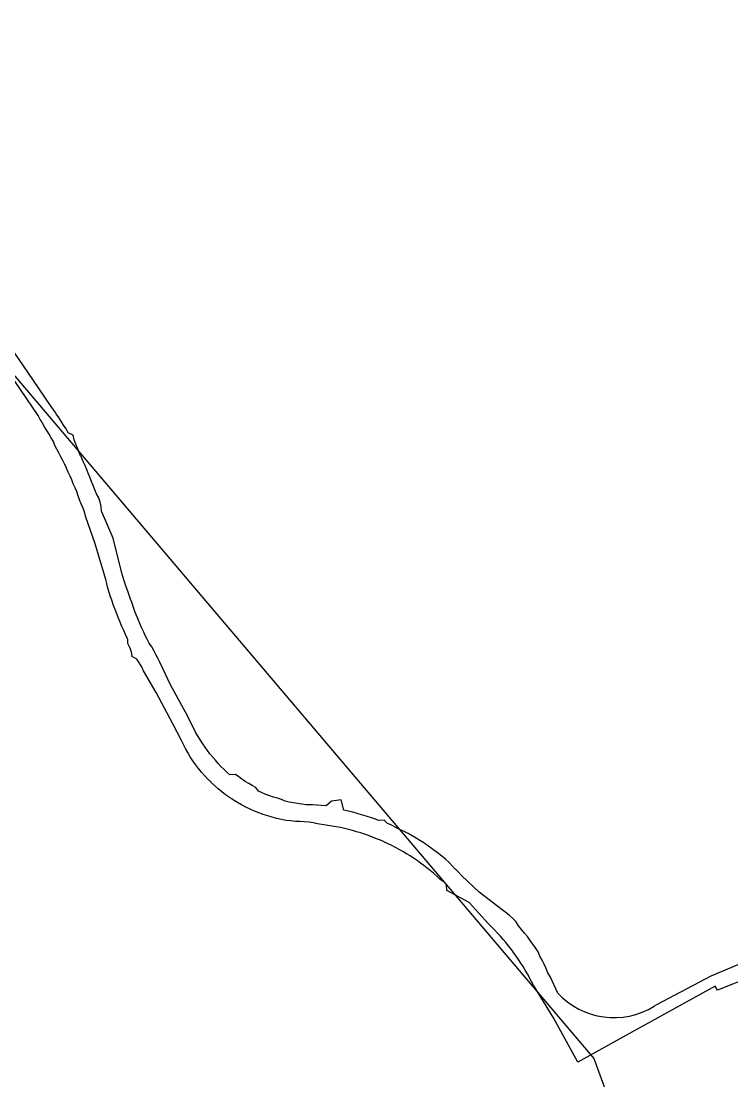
# Model space of a CAD drawing. Extents: x 543427 to 1094619, y 1843191 to 3687312.
# Drawn here: x 1092613.9 to 1092935.9, y 3684873.4 to 3685353.9 of the extents above; entities that cross this region are included whole.
import ezdxf

# ---------------------------------------------------------------- set-up
doc = ezdxf.new("R2010")
doc.units = 0
for name, color, linetype in [('GPMB', 7, 'Continuous'), ('SanNen', 7, 'Continuous'), ('Tuyen 6 Duongbao 3D', 7, 'Continuous')]:
    doc.layers.add(name, color=color, linetype=linetype)

# ---------------------------------------------------------------- blocks, each defined once
blk = doc.blocks.new('1')
at = {"layer": 'GPMB'}
for p, q in [((5469.9489, 18422.4443), (5469.814, 18422.6405)), ((5469.9489, 18422.4443), (5469.814, 18422.6405)), ((5470.0556, 18422.2891), (5469.9489, 18422.4443)), ((5470.0556, 18422.2891), (5469.9489, 18422.4443)), ((5469.9957, 18422.248), (5469.8896, 18422.4035)), ((5469.9957, 18422.248), (5469.8896, 18422.4035)), ((5469.9957, 18422.248), (5469.8896, 18422.4035)), ((5470.0669, 18422.2726), (5470.0556, 18422.2891)), ((5470.0669, 18422.2726), (5470.0556, 18422.2891)), ((5470.0714, 18422.266), (5470.0669, 18422.2726)), ((5470.0714, 18422.266), (5470.0669, 18422.2726)), ((5470.0057, 18422.2305), (5469.9957, 18422.248)), ((5470.0057, 18422.2305), (5469.9957, 18422.248)), ((5470.0057, 18422.2305), (5469.9957, 18422.248)), ((5470.0096, 18422.2235), (5470.0057, 18422.2305)), ((5470.0096, 18422.2235), (5470.0057, 18422.2305)), ((5470.0096, 18422.2235), (5470.0057, 18422.2305)), ((5470.0153, 18422.2133), (5470.0096, 18422.2235)), ((5470.0153, 18422.2133), (5470.0096, 18422.2235)), ((5470.0153, 18422.2133), (5470.0096, 18422.2235)), ((5470.0783, 18422.2559), (5470.0714, 18422.266)), ((5470.0783, 18422.2559), (5470.0714, 18422.266)), ((5470.0896, 18422.2389), (5470.0783, 18422.2559)), ((5470.0896, 18422.2389), (5470.0783, 18422.2559)), ((5470.1007, 18422.2218), (5470.0896, 18422.2389)), ((5470.1007, 18422.2218), (5470.0896, 18422.2389)), ((5470.1116, 18422.2045), (5470.1007, 18422.2218)), ((5470.1116, 18422.2045), (5470.1007, 18422.2218)), ((5470.0246, 18422.1963), (5470.0153, 18422.2133)), ((5470.0246, 18422.1963), (5470.0153, 18422.2133)), ((5470.0246, 18422.1963), (5470.0153, 18422.2133)), ((5470.0349, 18422.1799), (5470.0246, 18422.1963)), ((5470.0349, 18422.1799), (5470.0246, 18422.1963)), ((5470.0349, 18422.1799), (5470.0246, 18422.1963)), ((5470.0452, 18422.1635), (5470.0349, 18422.1799)), ((5470.0452, 18422.1635), (5470.0349, 18422.1799)), ((5470.0452, 18422.1635), (5470.0349, 18422.1799)), ((5470.1222, 18422.1871), (5470.1116, 18422.2045)), ((5470.1222, 18422.1871), (5470.1116, 18422.2045)), ((5470.1326, 18422.1696), (5470.1222, 18422.1871)), ((5470.1326, 18422.1696), (5470.1222, 18422.1871)), ((5470.0553, 18422.147), (5470.0452, 18422.1635)), ((5470.0553, 18422.147), (5470.0452, 18422.1635)), ((5470.0553, 18422.147), (5470.0452, 18422.1635)), ((5470.0652, 18422.1303), (5470.0553, 18422.147)), ((5470.0652, 18422.1303), (5470.0553, 18422.147)), ((5470.0652, 18422.1303), (5470.0553, 18422.147)), ((5470.0717, 18422.1118), (5470.0652, 18422.1303)), ((5470.0717, 18422.1118), (5470.0652, 18422.1303)), ((5470.0717, 18422.1118), (5470.0652, 18422.1303)), ((5470.1544, 18422.1585), (5470.1326, 18422.1696)), ((5470.1544, 18422.1585), (5470.1326, 18422.1696)), ((5470.1591, 18422.1376), (5470.1544, 18422.1585)), ((5470.1591, 18422.1376), (5470.1544, 18422.1585)), ((5470.1668, 18422.1184), (5470.1591, 18422.1376)), ((5470.1668, 18422.1184), (5470.1591, 18422.1376)), ((5470.0811, 18422.0949), (5470.0717, 18422.1118)), ((5470.0811, 18422.0949), (5470.0717, 18422.1118)), ((5470.0811, 18422.0949), (5470.0717, 18422.1118)), ((5470.0903, 18422.0779), (5470.0811, 18422.0949)), ((5470.0903, 18422.0779), (5470.0811, 18422.0949)), ((5470.0903, 18422.0779), (5470.0811, 18422.0949)), ((5470.0992, 18422.0608), (5470.0903, 18422.0779)), ((5470.0992, 18422.0608), (5470.0903, 18422.0779)), ((5470.0992, 18422.0608), (5470.0903, 18422.0779)), ((5470.1745, 18422.0994), (5470.1668, 18422.1184)), ((5470.1745, 18422.0994), (5470.1668, 18422.1184)), ((5470.1823, 18422.0805), (5470.1745, 18422.0994)), ((5470.1823, 18422.0805), (5470.1745, 18422.0994)), ((5470.1884, 18422.0647), (5470.1823, 18422.0805)), ((5470.1884, 18422.0647), (5470.1823, 18422.0805)), ((5470.1079, 18422.0435), (5470.0992, 18422.0608)), ((5470.1079, 18422.0435), (5470.0992, 18422.0608)), ((5470.1079, 18422.0435), (5470.0992, 18422.0608)), ((5470.1149, 18422.0292), (5470.1079, 18422.0435)), ((5470.1149, 18422.0292), (5470.1079, 18422.0435)), ((5470.1149, 18422.0292), (5470.1079, 18422.0435)), ((5470.1164, 18422.0262), (5470.1149, 18422.0292)), ((5470.1164, 18422.0262), (5470.1149, 18422.0292)), ((5470.1164, 18422.0262), (5470.1149, 18422.0292)), ((5470.1907, 18422.0618), (5470.1884, 18422.0647)), ((5470.1907, 18422.0618), (5470.1884, 18422.0647)), ((5470.1986, 18422.043), (5470.1907, 18422.0618)), ((5470.1986, 18422.043), (5470.1907, 18422.0618)), ((5470.2071, 18422.0244), (5470.1986, 18422.043)), ((5470.2071, 18422.0244), (5470.1986, 18422.043)), ((5470.1246, 18422.0087), (5470.1164, 18422.0262)), ((5470.1246, 18422.0087), (5470.1164, 18422.0262)), ((5470.1246, 18422.0087), (5470.1164, 18422.0262)), ((5470.1326, 18421.9911), (5470.1246, 18422.0087)), ((5470.1326, 18421.9911), (5470.1246, 18422.0087)), ((5470.1326, 18421.9911), (5470.1246, 18422.0087)), ((5470.1404, 18421.9734), (5470.1326, 18421.9911)), ((5470.1404, 18421.9734), (5470.1326, 18421.9911)), ((5470.1404, 18421.9734), (5470.1326, 18421.9911)), ((5470.2153, 18422.0058), (5470.2071, 18422.0244)), ((5470.2153, 18422.0058), (5470.2071, 18422.0244)), ((5470.2232, 18421.987), (5470.2153, 18422.0058)), ((5470.2232, 18421.987), (5470.2153, 18422.0058)), ((5470.2309, 18421.9681), (5470.2232, 18421.987)), ((5470.2309, 18421.9681), (5470.2232, 18421.987)), ((5470.148, 18421.9557), (5470.1404, 18421.9734)), ((5470.148, 18421.9557), (5470.1404, 18421.9734)), ((5470.148, 18421.9557), (5470.1404, 18421.9734)), ((5470.1553, 18421.9378), (5470.148, 18421.9557)), ((5470.1553, 18421.9378), (5470.148, 18421.9557)), ((5470.1553, 18421.9378), (5470.148, 18421.9557)), ((5470.1643, 18421.9206), (5470.1553, 18421.9378)), ((5470.1643, 18421.9206), (5470.1553, 18421.9378)), ((5470.1643, 18421.9206), (5470.1553, 18421.9378)), ((5470.2384, 18421.9491), (5470.2309, 18421.9681)), ((5470.2384, 18421.9491), (5470.2309, 18421.9681)), ((5470.2456, 18421.93), (5470.2384, 18421.9491)), ((5470.2456, 18421.93), (5470.2384, 18421.9491)), ((5470.1712, 18421.9025), (5470.1643, 18421.9206)), ((5470.1712, 18421.9025), (5470.1643, 18421.9206)), ((5470.1712, 18421.9025), (5470.1643, 18421.9206)), ((5470.1778, 18421.8843), (5470.1712, 18421.9025)), ((5470.1778, 18421.8843), (5470.1712, 18421.9025)), ((5470.1778, 18421.8843), (5470.1712, 18421.9025)), ((5470.1841, 18421.866), (5470.1778, 18421.8843)), ((5470.1841, 18421.866), (5470.1778, 18421.8843)), ((5470.1841, 18421.866), (5470.1778, 18421.8843)), ((5470.2526, 18421.9108), (5470.2456, 18421.93)), ((5470.2526, 18421.9108), (5470.2456, 18421.93)), ((5470.2604, 18421.892), (5470.2526, 18421.9108)), ((5470.2604, 18421.892), (5470.2526, 18421.9108)), ((5470.2712, 18421.874), (5470.2604, 18421.892)), ((5470.2712, 18421.874), (5470.2604, 18421.892)), ((5470.191, 18421.8479), (5470.1841, 18421.866)), ((5470.191, 18421.8479), (5470.1841, 18421.866)), ((5470.191, 18421.8479), (5470.1841, 18421.866)), ((5470.1985, 18421.83), (5470.191, 18421.8479)), ((5470.1985, 18421.83), (5470.191, 18421.8479)), ((5470.1985, 18421.83), (5470.191, 18421.8479)), ((5470.2774, 18421.8545), (5470.2712, 18421.874)), ((5470.2774, 18421.8545), (5470.2712, 18421.874)), ((5470.2784, 18421.8494), (5470.2774, 18421.8545)), ((5470.2784, 18421.8494), (5470.2774, 18421.8545)), ((5470.2809, 18421.8345), (5470.2784, 18421.8494)), ((5470.2809, 18421.8345), (5470.2784, 18421.8494)), ((5470.2004, 18421.8255), (5470.1985, 18421.83)), ((5470.2004, 18421.8255), (5470.1985, 18421.83)), ((5470.2004, 18421.8255), (5470.1985, 18421.83)), ((5470.206, 18421.8115), (5470.2004, 18421.8255)), ((5470.206, 18421.8115), (5470.2004, 18421.8255)), ((5470.206, 18421.8115), (5470.2004, 18421.8255)), ((5470.2106, 18421.792), (5470.206, 18421.8115)), ((5470.2106, 18421.792), (5470.206, 18421.8115)), ((5470.2106, 18421.792), (5470.206, 18421.8115)), ((5470.2538, 18421.6661), (5470.2106, 18421.792)), ((5470.2538, 18421.6661), (5470.2106, 18421.792)), ((5470.2538, 18421.6661), (5470.2106, 18421.792)), ((5470.2836, 18421.8144), (5470.2809, 18421.8345)), ((5470.2836, 18421.8144), (5470.2809, 18421.8345)), ((5470.3357, 18421.6912), (5470.2836, 18421.8144)), ((5470.3357, 18421.6912), (5470.2836, 18421.8144)), ((5470.3773, 18421.5266), (5470.3357, 18421.6912)), ((5470.3773, 18421.5266), (5470.3357, 18421.6912)), ((5470.3025, 18421.5036), (5470.2538, 18421.6661)), ((5470.3025, 18421.5036), (5470.2538, 18421.6661)), ((5470.3025, 18421.5036), (5470.2538, 18421.6661)), ((5470.3069, 18421.4856), (5470.3025, 18421.5036)), ((5470.3069, 18421.4856), (5470.3025, 18421.5036)), ((5470.3069, 18421.4856), (5470.3025, 18421.5036)), ((5470.3828, 18421.5089), (5470.3773, 18421.5266)), ((5470.3828, 18421.5089), (5470.3773, 18421.5266)), ((5470.3832, 18421.5075), (5470.3828, 18421.5089)), ((5470.3832, 18421.5075), (5470.3828, 18421.5089)), ((5470.3891, 18421.4887), (5470.3832, 18421.5075)), ((5470.3891, 18421.4887), (5470.3832, 18421.5075)), ((5470.3073, 18421.4842), (5470.3069, 18421.4856)), ((5470.3073, 18421.4842), (5470.3069, 18421.4856)), ((5470.3073, 18421.4842), (5470.3069, 18421.4856)), ((5470.3123, 18421.4643), (5470.3073, 18421.4842)), ((5470.3123, 18421.4643), (5470.3073, 18421.4842)), ((5470.3123, 18421.4643), (5470.3073, 18421.4842)), ((5470.318, 18421.4446), (5470.3123, 18421.4643)), ((5470.318, 18421.4446), (5470.3123, 18421.4643)), ((5470.318, 18421.4446), (5470.3123, 18421.4643)), ((5470.3955, 18421.4702), (5470.3891, 18421.4887)), ((5470.3955, 18421.4702), (5470.3891, 18421.4887)), ((5470.4017, 18421.4515), (5470.3955, 18421.4702)), ((5470.4017, 18421.4515), (5470.3955, 18421.4702)), ((5470.4065, 18421.4379), (5470.4017, 18421.4515)), ((5470.4065, 18421.4379), (5470.4017, 18421.4515)), ((5470.3245, 18421.4252), (5470.318, 18421.4446)), ((5470.3245, 18421.4252), (5470.318, 18421.4446)), ((5470.3245, 18421.4252), (5470.318, 18421.4446)), ((5470.3294, 18421.411), (5470.3245, 18421.4252)), ((5470.3294, 18421.411), (5470.3245, 18421.4252)), ((5470.3294, 18421.411), (5470.3245, 18421.4252)), ((5470.3312, 18421.4059), (5470.3294, 18421.411)), ((5470.3312, 18421.4059), (5470.3294, 18421.411)), ((5470.3312, 18421.4059), (5470.3294, 18421.411)), ((5470.3381, 18421.3866), (5470.3312, 18421.4059)), ((5470.3381, 18421.3866), (5470.3312, 18421.4059)), ((5470.3381, 18421.3866), (5470.3312, 18421.4059)), ((5470.4082, 18421.433), (5470.4065, 18421.4379)), ((5470.4082, 18421.433), (5470.4065, 18421.4379)), ((5470.4148, 18421.4145), (5470.4082, 18421.433)), ((5470.4148, 18421.4145), (5470.4082, 18421.433)), ((5470.4216, 18421.3961), (5470.4148, 18421.4145)), ((5470.4216, 18421.3961), (5470.4148, 18421.4145)), ((5470.3452, 18421.3674), (5470.3381, 18421.3866)), ((5470.3452, 18421.3674), (5470.3381, 18421.3866)), ((5470.3452, 18421.3674), (5470.3381, 18421.3866)), ((5470.3525, 18421.3483), (5470.3452, 18421.3674)), ((5470.3525, 18421.3483), (5470.3452, 18421.3674)), ((5470.3525, 18421.3483), (5470.3452, 18421.3674)), ((5470.4275, 18421.3773), (5470.4216, 18421.3961)), ((5470.4275, 18421.3773), (5470.4216, 18421.3961)), ((5470.4346, 18421.359), (5470.4275, 18421.3773)), ((5470.4346, 18421.359), (5470.4275, 18421.3773)), ((5470.442, 18421.3407), (5470.4346, 18421.359)), ((5470.442, 18421.3407), (5470.4346, 18421.359)), ((5470.36, 18421.3293), (5470.3525, 18421.3483)), ((5470.36, 18421.3293), (5470.3525, 18421.3483)), ((5470.36, 18421.3293), (5470.3525, 18421.3483)), ((5470.3676, 18421.3103), (5470.36, 18421.3293)), ((5470.3676, 18421.3103), (5470.36, 18421.3293)), ((5470.3676, 18421.3103), (5470.36, 18421.3293)), ((5470.3722, 18421.2992), (5470.3676, 18421.3103)), ((5470.3722, 18421.2992), (5470.3676, 18421.3103)), ((5470.3722, 18421.2992), (5470.3676, 18421.3103)), ((5470.4464, 18421.3301), (5470.442, 18421.3407)), ((5470.4464, 18421.3301), (5470.442, 18421.3407)), ((5470.4495, 18421.3226), (5470.4464, 18421.3301)), ((5470.4495, 18421.3226), (5470.4464, 18421.3301)), ((5470.4572, 18421.3045), (5470.4495, 18421.3226)), ((5470.4572, 18421.3045), (5470.4495, 18421.3226)), ((5470.3755, 18421.2914), (5470.3722, 18421.2992)), ((5470.3755, 18421.2914), (5470.3722, 18421.2992)), ((5470.3755, 18421.2914), (5470.3722, 18421.2992)), ((5470.3835, 18421.2726), (5470.3755, 18421.2914)), ((5470.3835, 18421.2726), (5470.3755, 18421.2914)), ((5470.3835, 18421.2726), (5470.3755, 18421.2914)), ((5470.3921, 18421.254), (5470.3835, 18421.2726)), ((5470.3921, 18421.254), (5470.3835, 18421.2726)), ((5470.3921, 18421.254), (5470.3835, 18421.2726)), ((5470.465, 18421.2865), (5470.4572, 18421.3045)), ((5470.465, 18421.2865), (5470.4572, 18421.3045)), ((5470.4731, 18421.2685), (5470.465, 18421.2865)), ((5470.4731, 18421.2685), (5470.465, 18421.2865)), ((5470.4745, 18421.2653), (5470.4731, 18421.2685)), ((5470.4745, 18421.2653), (5470.4731, 18421.2685)), ((5470.4813, 18421.2507), (5470.4745, 18421.2653)), ((5470.4813, 18421.2507), (5470.4745, 18421.2653)), ((5470.4005, 18421.2354), (5470.3921, 18421.254)), ((5470.4005, 18421.2354), (5470.3921, 18421.254)), ((5470.4005, 18421.2354), (5470.3921, 18421.254)), ((5470.402, 18421.232), (5470.4005, 18421.2354)), ((5470.402, 18421.232), (5470.4005, 18421.2354)), ((5470.402, 18421.232), (5470.4005, 18421.2354)), ((5470.4021, 18421.2135), (5470.402, 18421.232)), ((5470.4021, 18421.2135), (5470.402, 18421.232)), ((5470.4021, 18421.2135), (5470.402, 18421.232)), ((5470.411, 18421.1951), (5470.4021, 18421.2135)), ((5470.411, 18421.1951), (5470.4021, 18421.2135)), ((5470.411, 18421.1951), (5470.4021, 18421.2135)), ((5470.4898, 18421.2329), (5470.4813, 18421.2507)), ((5470.4898, 18421.2329), (5470.4813, 18421.2507)), ((5470.4984, 18421.2153), (5470.4898, 18421.2329)), ((5470.4984, 18421.2153), (5470.4898, 18421.2329)), ((5470.5105, 18421.1994), (5470.4984, 18421.2153)), ((5470.5105, 18421.1994), (5470.4984, 18421.2153)), ((5470.4184, 18421.1758), (5470.411, 18421.1951)), ((5470.4184, 18421.1758), (5470.411, 18421.1951)), ((5470.4184, 18421.1758), (5470.411, 18421.1951)), ((5470.4227, 18421.155), (5470.4184, 18421.1758)), ((5470.4227, 18421.155), (5470.4184, 18421.1758)), ((5470.4227, 18421.155), (5470.4184, 18421.1758)), ((5470.5195, 18421.1819), (5470.5105, 18421.1994)), ((5470.5195, 18421.1819), (5470.5105, 18421.1994)), ((5470.5286, 18421.1645), (5470.5195, 18421.1819)), ((5470.5286, 18421.1645), (5470.5195, 18421.1819)), ((5470.5309, 18421.1602), (5470.5286, 18421.1645)), ((5470.5309, 18421.1602), (5470.5286, 18421.1645)), ((5470.4433, 18421.1424), (5470.4227, 18421.155)), ((5470.4433, 18421.1424), (5470.4227, 18421.155)), ((5470.4433, 18421.1424), (5470.4227, 18421.155)), ((5470.4546, 18421.1252), (5470.4433, 18421.1424)), ((5470.4546, 18421.1252), (5470.4433, 18421.1424)), ((5470.4546, 18421.1252), (5470.4433, 18421.1424)), ((5470.4572, 18421.1209), (5470.4546, 18421.1252)), ((5470.4572, 18421.1209), (5470.4546, 18421.1252)), ((5470.4572, 18421.1209), (5470.4546, 18421.1252)), ((5470.4651, 18421.108), (5470.4572, 18421.1209)), ((5470.4651, 18421.108), (5470.4572, 18421.1209)), ((5470.4651, 18421.108), (5470.4572, 18421.1209)), ((5470.538, 18421.147), (5470.5309, 18421.1602)), ((5470.538, 18421.147), (5470.5309, 18421.1602)), ((5470.5474, 18421.1293), (5470.538, 18421.147)), ((5470.5474, 18421.1293), (5470.538, 18421.147)), ((5470.5952, 18421.0265), (5470.5474, 18421.1293)), ((5470.5952, 18421.0265), (5470.5474, 18421.1293)), ((5470.4737, 18421.09), (5470.4651, 18421.108)), ((5470.4737, 18421.09), (5470.4651, 18421.108)), ((5470.4737, 18421.09), (5470.4651, 18421.108)), ((5470.5302, 18420.9917), (5470.4737, 18421.09)), ((5470.5302, 18420.9917), (5470.4737, 18421.09)), ((5470.5302, 18420.9917), (5470.4737, 18421.09)), ((5470.6733, 18420.8862), (5470.5952, 18421.0265)), ((5470.6733, 18420.8862), (5470.5952, 18421.0265)), ((5470.6058, 18420.8501), (5470.5302, 18420.9917)), ((5470.6058, 18420.8501), (5470.5302, 18420.9917)), ((5470.6058, 18420.8501), (5470.5302, 18420.9917)), ((5470.7111, 18420.8088), (5470.6733, 18420.8862)), ((5470.7111, 18420.8088), (5470.6733, 18420.8862)), ((5470.6459, 18420.774), (5470.6058, 18420.8501)), ((5470.6459, 18420.774), (5470.6058, 18420.8501)), ((5470.6459, 18420.774), (5470.6058, 18420.8501)), ((5470.7216, 18420.7918), (5470.7111, 18420.8088)), ((5470.7216, 18420.7918), (5470.7111, 18420.8088)), ((5470.7285, 18420.7805), (5470.7216, 18420.7918)), ((5470.7285, 18420.7805), (5470.7216, 18420.7918)), ((5470.7319, 18420.7751), (5470.7285, 18420.7805)), ((5470.7319, 18420.7751), (5470.7285, 18420.7805)), ((5470.6548, 18420.7561), (5470.6459, 18420.774)), ((5470.6548, 18420.7561), (5470.6459, 18420.774)), ((5470.6548, 18420.7561), (5470.6459, 18420.774)), ((5470.6607, 18420.7443), (5470.6548, 18420.7561)), ((5470.6607, 18420.7443), (5470.6548, 18420.7561)), ((5470.6607, 18420.7443), (5470.6548, 18420.7561)), ((5470.664, 18420.7378), (5470.6607, 18420.7443)), ((5470.664, 18420.7378), (5470.6607, 18420.7443)), ((5470.664, 18420.7378), (5470.6607, 18420.7443)), ((5470.6741, 18420.7188), (5470.664, 18420.7378)), ((5470.6741, 18420.7188), (5470.664, 18420.7378)), ((5470.6741, 18420.7188), (5470.664, 18420.7378)), ((5470.7423, 18420.7593), (5470.7319, 18420.7751)), ((5470.7423, 18420.7593), (5470.7319, 18420.7751)), ((5470.7532, 18420.7439), (5470.7423, 18420.7593)), ((5470.7532, 18420.7439), (5470.7423, 18420.7593)), ((5470.7637, 18420.7283), (5470.7532, 18420.7439)), ((5470.7637, 18420.7283), (5470.7532, 18420.7439)), ((5470.6849, 18420.7002), (5470.6741, 18420.7188)), ((5470.6849, 18420.7002), (5470.6741, 18420.7188)), ((5470.6849, 18420.7002), (5470.6741, 18420.7188)), ((5470.6967, 18420.6822), (5470.6849, 18420.7002)), ((5470.6967, 18420.6822), (5470.6849, 18420.7002)), ((5470.6967, 18420.6822), (5470.6849, 18420.7002)), ((5470.7091, 18420.6647), (5470.6967, 18420.6822)), ((5470.7091, 18420.6647), (5470.6967, 18420.6822)), ((5470.7091, 18420.6647), (5470.6967, 18420.6822)), ((5470.7746, 18420.713), (5470.7637, 18420.7283)), ((5470.7746, 18420.713), (5470.7637, 18420.7283)), ((5470.7871, 18420.6989), (5470.7746, 18420.713)), ((5470.7871, 18420.6989), (5470.7746, 18420.713)), ((5470.799, 18420.6844), (5470.7871, 18420.6989)), ((5470.799, 18420.6844), (5470.7871, 18420.6989)), ((5470.8113, 18420.6703), (5470.799, 18420.6844)), ((5470.8113, 18420.6703), (5470.799, 18420.6844)), ((5470.7222, 18420.6476), (5470.7091, 18420.6647)), ((5470.7222, 18420.6476), (5470.7091, 18420.6647)), ((5470.7222, 18420.6476), (5470.7091, 18420.6647)), ((5470.7358, 18420.631), (5470.7222, 18420.6476)), ((5470.7358, 18420.631), (5470.7222, 18420.6476)), ((5470.7358, 18420.631), (5470.7222, 18420.6476)), ((5470.8241, 18420.6566), (5470.8113, 18420.6703)), ((5470.8241, 18420.6566), (5470.8113, 18420.6703)), ((5470.837, 18420.6437), (5470.8241, 18420.6566)), ((5470.837, 18420.6437), (5470.8241, 18420.6566)), ((5470.8374, 18420.6434), (5470.837, 18420.6437)), ((5470.8374, 18420.6434), (5470.837, 18420.6437)), ((5470.8511, 18420.6306), (5470.8374, 18420.6434)), ((5470.8511, 18420.6306), (5470.8374, 18420.6434)), ((5470.75, 18420.6148), (5470.7358, 18420.631)), ((5470.75, 18420.6148), (5470.7358, 18420.631)), ((5470.75, 18420.6148), (5470.7358, 18420.631)), ((5470.7647, 18420.5991), (5470.75, 18420.6148)), ((5470.7647, 18420.5991), (5470.75, 18420.6148)), ((5470.7647, 18420.5991), (5470.75, 18420.6148)), ((5470.7795, 18420.5843), (5470.7647, 18420.5991)), ((5470.7795, 18420.5843), (5470.7647, 18420.5991)), ((5470.7795, 18420.5843), (5470.7647, 18420.5991)), ((5470.8652, 18420.6183), (5470.8511, 18420.6306)), ((5470.8652, 18420.6183), (5470.8511, 18420.6306)), ((5470.8903, 18420.6198), (5470.8652, 18420.6183)), ((5470.8903, 18420.6198), (5470.8652, 18420.6183)), ((5470.9047, 18420.6088), (5470.8903, 18420.6198)), ((5470.9047, 18420.6088), (5470.8903, 18420.6198)), ((5470.9195, 18420.5983), (5470.9047, 18420.6088)), ((5470.9195, 18420.5983), (5470.9047, 18420.6088)), ((5470.9283, 18420.5924), (5470.9195, 18420.5983)), ((5470.9283, 18420.5924), (5470.9195, 18420.5983)), ((5470.9347, 18420.5882), (5470.9283, 18420.5924)), ((5470.9347, 18420.5882), (5470.9283, 18420.5924)), ((5470.9501, 18420.5787), (5470.9347, 18420.5882)), ((5470.9501, 18420.5787), (5470.9347, 18420.5882)), ((5470.7799, 18420.5839), (5470.7795, 18420.5843)), ((5470.7799, 18420.5839), (5470.7795, 18420.5843)), ((5470.7799, 18420.5839), (5470.7795, 18420.5843)), ((5470.7956, 18420.5692), (5470.7799, 18420.5839)), ((5470.7956, 18420.5692), (5470.7799, 18420.5839)), ((5470.7956, 18420.5692), (5470.7799, 18420.5839)), ((5470.8117, 18420.5551), (5470.7956, 18420.5692)), ((5470.8117, 18420.5551), (5470.7956, 18420.5692)), ((5470.8117, 18420.5551), (5470.7956, 18420.5692)), ((5470.8282, 18420.5413), (5470.8117, 18420.5551)), ((5470.8282, 18420.5413), (5470.8117, 18420.5551)), ((5470.8282, 18420.5413), (5470.8117, 18420.5551)), ((5470.8453, 18420.5282), (5470.8282, 18420.5413)), ((5470.8453, 18420.5282), (5470.8282, 18420.5413)), ((5470.8453, 18420.5282), (5470.8282, 18420.5413)), ((5470.9659, 18420.5697), (5470.9501, 18420.5787)), ((5470.9659, 18420.5697), (5470.9501, 18420.5787)), ((5470.982, 18420.5612), (5470.9659, 18420.5697)), ((5470.982, 18420.5612), (5470.9659, 18420.5697)), ((5470.9938, 18420.5436), (5470.982, 18420.5612)), ((5470.9938, 18420.5436), (5470.982, 18420.5612)), ((5471.0108, 18420.536), (5470.9938, 18420.5436)), ((5471.0108, 18420.536), (5470.9938, 18420.5436)), ((5470.8629, 18420.5158), (5470.8453, 18420.5282)), ((5470.8629, 18420.5158), (5470.8453, 18420.5282)), ((5470.8629, 18420.5158), (5470.8453, 18420.5282)), ((5470.8732, 18420.5088), (5470.8629, 18420.5158)), ((5470.8732, 18420.5088), (5470.8629, 18420.5158)), ((5470.8732, 18420.5088), (5470.8629, 18420.5158)), ((5470.8808, 18420.5039), (5470.8732, 18420.5088)), ((5470.8808, 18420.5039), (5470.8732, 18420.5088)), ((5470.8808, 18420.5039), (5470.8732, 18420.5088)), ((5470.8991, 18420.4926), (5470.8808, 18420.5039)), ((5470.8991, 18420.4926), (5470.8808, 18420.5039)), ((5470.8991, 18420.4926), (5470.8808, 18420.5039)), ((5470.9178, 18420.482), (5470.8991, 18420.4926)), ((5470.9178, 18420.482), (5470.8991, 18420.4926)), ((5470.9178, 18420.482), (5470.8991, 18420.4926)), ((5471.0279, 18420.5291), (5471.0108, 18420.536)), ((5471.0279, 18420.5291), (5471.0108, 18420.536)), ((5471.0419, 18420.5239), (5471.0279, 18420.5291)), ((5471.0419, 18420.5239), (5471.0279, 18420.5291)), ((5471.0453, 18420.5227), (5471.0419, 18420.5239)), ((5471.0453, 18420.5227), (5471.0419, 18420.5239)), ((5471.0629, 18420.5169), (5471.0453, 18420.5227)), ((5471.0629, 18420.5169), (5471.0453, 18420.5227)), ((5471.0807, 18420.5117), (5471.0629, 18420.5169)), ((5471.0807, 18420.5117), (5471.0629, 18420.5169)), ((5471.0986, 18420.507), (5471.0807, 18420.5117)), ((5471.0986, 18420.507), (5471.0807, 18420.5117)), ((5471.1158, 18420.4984), (5471.0986, 18420.507)), ((5471.1158, 18420.4984), (5471.0986, 18420.507)), ((5471.1341, 18420.4949), (5471.1158, 18420.4984)), ((5471.1341, 18420.4949), (5471.1158, 18420.4984)), ((5471.1524, 18420.4909), (5471.1341, 18420.4949)), ((5471.1524, 18420.4909), (5471.1341, 18420.4949)), ((5471.1709, 18420.4875), (5471.1524, 18420.4909)), ((5471.1709, 18420.4875), (5471.1524, 18420.4909)), ((5471.3253, 18420.4988), (5471.3012, 18420.4773)), ((5471.3253, 18420.4988), (5471.3012, 18420.4773)), ((5471.3474, 18420.5021), (5471.3253, 18420.4988)), ((5471.3474, 18420.5021), (5471.3253, 18420.4988)), ((5471.3696, 18420.5042), (5471.3474, 18420.5021)), ((5471.3696, 18420.5042), (5471.3474, 18420.5021)), ((5471.3818, 18420.4574), (5471.3696, 18420.5042)), ((5471.3818, 18420.4574), (5471.3696, 18420.5042)), ((5470.9368, 18420.4719), (5470.9178, 18420.482)), ((5470.9368, 18420.4719), (5470.9178, 18420.482)), ((5470.9368, 18420.4719), (5470.9178, 18420.482)), ((5470.9562, 18420.4627), (5470.9368, 18420.4719)), ((5470.9562, 18420.4627), (5470.9368, 18420.4719)), ((5470.9562, 18420.4627), (5470.9368, 18420.4719)), ((5470.9759, 18420.454), (5470.9562, 18420.4627)), ((5470.9759, 18420.454), (5470.9562, 18420.4627)), ((5470.9759, 18420.454), (5470.9562, 18420.4627)), ((5470.9958, 18420.4459), (5470.9759, 18420.454)), ((5470.9958, 18420.4459), (5470.9759, 18420.454)), ((5470.9958, 18420.4459), (5470.9759, 18420.454)), ((5471.012, 18420.4399), (5470.9958, 18420.4459)), ((5471.012, 18420.4399), (5470.9958, 18420.4459)), ((5471.012, 18420.4399), (5470.9958, 18420.4459)), ((5471.1802, 18420.486), (5471.1709, 18420.4875)), ((5471.1802, 18420.486), (5471.1709, 18420.4875)), ((5471.1901, 18420.4846), (5471.1802, 18420.486)), ((5471.1901, 18420.4846), (5471.1802, 18420.486)), ((5471.2099, 18420.4817), (5471.1901, 18420.4846)), ((5471.2099, 18420.4817), (5471.1901, 18420.4846)), ((5471.2301, 18420.4824), (5471.2099, 18420.4817)), ((5471.2301, 18420.4824), (5471.2099, 18420.4817)), ((5471.2398, 18420.4819), (5471.2301, 18420.4824)), ((5471.2398, 18420.4819), (5471.2301, 18420.4824)), ((5471.2591, 18420.4808), (5471.2398, 18420.4819)), ((5471.2591, 18420.4808), (5471.2398, 18420.4819)), ((5471.2598, 18420.4807), (5471.2591, 18420.4808)), ((5471.2598, 18420.4807), (5471.2591, 18420.4808)), ((5471.2805, 18420.4793), (5471.2598, 18420.4807)), ((5471.2805, 18420.4793), (5471.2598, 18420.4807)), ((5471.3012, 18420.4773), (5471.2805, 18420.4793)), ((5471.3012, 18420.4773), (5471.2805, 18420.4793)), ((5471.402, 18420.453), (5471.3818, 18420.4574)), ((5471.402, 18420.453), (5471.3818, 18420.4574)), ((5471.4221, 18420.4481), (5471.402, 18420.453)), ((5471.4221, 18420.4481), (5471.402, 18420.453)), ((5471.442, 18420.4429), (5471.4221, 18420.4481)), ((5471.442, 18420.4429), (5471.4221, 18420.4481)), ((5471.4619, 18420.4373), (5471.442, 18420.4429)), ((5471.4619, 18420.4373), (5471.442, 18420.4429)), ((5471.016, 18420.4385), (5471.012, 18420.4399)), ((5471.016, 18420.4385), (5471.012, 18420.4399)), ((5471.016, 18420.4385), (5471.012, 18420.4399)), ((5471.0364, 18420.4318), (5471.016, 18420.4385)), ((5471.0364, 18420.4318), (5471.016, 18420.4385)), ((5471.0364, 18420.4318), (5471.016, 18420.4385)), ((5471.057, 18420.4257), (5471.0364, 18420.4318)), ((5471.057, 18420.4257), (5471.0364, 18420.4318)), ((5471.057, 18420.4257), (5471.0364, 18420.4318)), ((5471.0779, 18420.4204), (5471.057, 18420.4257)), ((5471.0779, 18420.4204), (5471.057, 18420.4257)), ((5471.0779, 18420.4204), (5471.057, 18420.4257)), ((5471.0988, 18420.4157), (5471.0779, 18420.4204)), ((5471.0988, 18420.4157), (5471.0779, 18420.4204)), ((5471.0988, 18420.4157), (5471.0779, 18420.4204)), ((5471.12, 18420.4117), (5471.0988, 18420.4157)), ((5471.12, 18420.4117), (5471.0988, 18420.4157)), ((5471.12, 18420.4117), (5471.0988, 18420.4157)), ((5471.1413, 18420.4091), (5471.12, 18420.4117)), ((5471.1413, 18420.4091), (5471.12, 18420.4117)), ((5471.1413, 18420.4091), (5471.12, 18420.4117)), ((5471.1627, 18420.4071), (5471.1413, 18420.4091)), ((5471.1627, 18420.4071), (5471.1413, 18420.4091)), ((5471.1627, 18420.4071), (5471.1413, 18420.4091)), ((5471.1734, 18420.4064), (5471.1627, 18420.4071)), ((5471.1734, 18420.4064), (5471.1627, 18420.4071)), ((5471.1734, 18420.4064), (5471.1627, 18420.4071)), ((5471.1834, 18420.4059), (5471.1734, 18420.4064)), ((5471.1834, 18420.4059), (5471.1734, 18420.4064)), ((5471.1834, 18420.4059), (5471.1734, 18420.4064)), ((5471.2034, 18420.4048), (5471.1834, 18420.4059)), ((5471.2034, 18420.4048), (5471.1834, 18420.4059)), ((5471.2034, 18420.4048), (5471.1834, 18420.4059)), ((5471.2233, 18420.4031), (5471.2034, 18420.4048)), ((5471.2233, 18420.4031), (5471.2034, 18420.4048)), ((5471.2233, 18420.4031), (5471.2034, 18420.4048)), ((5471.2329, 18420.4015), (5471.2233, 18420.4031)), ((5471.2329, 18420.4015), (5471.2233, 18420.4031)), ((5471.2329, 18420.4015), (5471.2233, 18420.4031)), ((5471.252, 18420.3982), (5471.2329, 18420.4015)), ((5471.252, 18420.3982), (5471.2329, 18420.4015)), ((5471.252, 18420.3982), (5471.2329, 18420.4015)), ((5471.2526, 18420.3981), (5471.252, 18420.3982)), ((5471.2526, 18420.3981), (5471.252, 18420.3982)), ((5471.2526, 18420.3981), (5471.252, 18420.3982)), ((5471.2715, 18420.3946), (5471.2526, 18420.3981)), ((5471.2715, 18420.3946), (5471.2526, 18420.3981)), ((5471.2715, 18420.3946), (5471.2526, 18420.3981)), ((5471.2902, 18420.3911), (5471.2715, 18420.3946)), ((5471.2902, 18420.3911), (5471.2715, 18420.3946)), ((5471.2902, 18420.3911), (5471.2715, 18420.3946)), ((5471.4817, 18420.4313), (5471.4619, 18420.4373)), ((5471.4817, 18420.4313), (5471.4619, 18420.4373)), ((5471.491, 18420.4283), (5471.4817, 18420.4313)), ((5471.491, 18420.4283), (5471.4817, 18420.4313)), ((5471.5013, 18420.4248), (5471.491, 18420.4283)), ((5471.5013, 18420.4248), (5471.491, 18420.4283)), ((5471.5208, 18420.418), (5471.5013, 18420.4248)), ((5471.5208, 18420.418), (5471.5013, 18420.4248)), ((5471.5401, 18420.4108), (5471.5208, 18420.418)), ((5471.5401, 18420.4108), (5471.5208, 18420.418)), ((5471.5633, 18420.4129), (5471.5401, 18420.4108)), ((5471.5633, 18420.4129), (5471.5401, 18420.4108)), ((5471.5791, 18420.397), (5471.5633, 18420.4129)), ((5471.5791, 18420.397), (5471.5633, 18420.4129)), ((5471.5983, 18420.3892), (5471.5791, 18420.397)), ((5471.5983, 18420.3892), (5471.5791, 18420.397)), ((5471.3091, 18420.3885), (5471.2902, 18420.3911)), ((5471.3091, 18420.3885), (5471.2902, 18420.3911)), ((5471.3091, 18420.3885), (5471.2902, 18420.3911)), ((5471.3279, 18420.3856), (5471.3091, 18420.3885)), ((5471.3279, 18420.3856), (5471.3091, 18420.3885)), ((5471.3279, 18420.3856), (5471.3091, 18420.3885)), ((5471.3467, 18420.3823), (5471.3279, 18420.3856)), ((5471.3467, 18420.3823), (5471.3279, 18420.3856)), ((5471.3467, 18420.3823), (5471.3279, 18420.3856)), ((5471.3653, 18420.3786), (5471.3467, 18420.3823)), ((5471.3653, 18420.3786), (5471.3467, 18420.3823)), ((5471.3653, 18420.3786), (5471.3467, 18420.3823)), ((5471.3839, 18420.3745), (5471.3653, 18420.3786)), ((5471.3839, 18420.3745), (5471.3653, 18420.3786)), ((5471.3839, 18420.3745), (5471.3653, 18420.3786)), ((5471.4024, 18420.37), (5471.3839, 18420.3745)), ((5471.4024, 18420.37), (5471.3839, 18420.3745)), ((5471.4024, 18420.37), (5471.3839, 18420.3745)), ((5471.4209, 18420.3652), (5471.4024, 18420.37)), ((5471.4209, 18420.3652), (5471.4024, 18420.37)), ((5471.4209, 18420.3652), (5471.4024, 18420.37)), ((5471.4392, 18420.36), (5471.4209, 18420.3652)), ((5471.4392, 18420.36), (5471.4209, 18420.3652)), ((5471.4392, 18420.36), (5471.4209, 18420.3652)), ((5471.4574, 18420.3545), (5471.4392, 18420.36)), ((5471.4574, 18420.3545), (5471.4392, 18420.36)), ((5471.4574, 18420.3545), (5471.4392, 18420.36)), ((5471.466, 18420.3517), (5471.4574, 18420.3545)), ((5471.466, 18420.3517), (5471.4574, 18420.3545)), ((5471.466, 18420.3517), (5471.4574, 18420.3545)), ((5471.4755, 18420.3485), (5471.466, 18420.3517)), ((5471.4755, 18420.3485), (5471.466, 18420.3517)), ((5471.4755, 18420.3485), (5471.466, 18420.3517)), ((5471.4935, 18420.3423), (5471.4755, 18420.3485)), ((5471.4935, 18420.3423), (5471.4755, 18420.3485)), ((5471.4935, 18420.3423), (5471.4755, 18420.3485)), ((5471.6001, 18420.3877), (5471.5983, 18420.3892)), ((5471.6001, 18420.3877), (5471.5983, 18420.3892)), ((5471.6168, 18420.3799), (5471.6001, 18420.3877)), ((5471.6168, 18420.3799), (5471.6001, 18420.3877)), ((5471.6354, 18420.3708), (5471.6168, 18420.3799)), ((5471.6354, 18420.3708), (5471.6168, 18420.3799)), ((5471.6538, 18420.3613), (5471.6354, 18420.3708)), ((5471.6538, 18420.3613), (5471.6354, 18420.3708)), ((5471.6719, 18420.3514), (5471.6538, 18420.3613)), ((5471.6719, 18420.3514), (5471.6538, 18420.3613)), ((5471.6905, 18420.3422), (5471.6719, 18420.3514)), ((5471.6905, 18420.3422), (5471.6719, 18420.3514)), ((5471.5113, 18420.3356), (5471.4935, 18420.3423)), ((5471.5113, 18420.3356), (5471.4935, 18420.3423)), ((5471.5113, 18420.3356), (5471.4935, 18420.3423)), ((5471.529, 18420.3286), (5471.5113, 18420.3356)), ((5471.529, 18420.3286), (5471.5113, 18420.3356)), ((5471.529, 18420.3286), (5471.5113, 18420.3356)), ((5471.5466, 18420.3213), (5471.529, 18420.3286)), ((5471.5466, 18420.3213), (5471.529, 18420.3286)), ((5471.5466, 18420.3213), (5471.529, 18420.3286)), ((5471.564, 18420.3136), (5471.5466, 18420.3213)), ((5471.564, 18420.3136), (5471.5466, 18420.3213)), ((5471.564, 18420.3136), (5471.5466, 18420.3213)), ((5471.5659, 18420.3127), (5471.564, 18420.3136)), ((5471.5659, 18420.3127), (5471.564, 18420.3136)), ((5471.5659, 18420.3127), (5471.564, 18420.3136)), ((5471.5813, 18420.3056), (5471.5659, 18420.3127)), ((5471.5813, 18420.3056), (5471.5659, 18420.3127)), ((5471.5813, 18420.3056), (5471.5659, 18420.3127)), ((5471.5984, 18420.2972), (5471.5813, 18420.3056)), ((5471.5984, 18420.2972), (5471.5813, 18420.3056)), ((5471.5984, 18420.2972), (5471.5813, 18420.3056)), ((5471.6153, 18420.2885), (5471.5984, 18420.2972)), ((5471.6153, 18420.2885), (5471.5984, 18420.2972)), ((5471.6153, 18420.2885), (5471.5984, 18420.2972)), ((5471.7083, 18420.3316), (5471.6905, 18420.3422)), ((5471.7083, 18420.3316), (5471.6905, 18420.3422)), ((5471.7259, 18420.3207), (5471.7083, 18420.3316)), ((5471.7259, 18420.3207), (5471.7083, 18420.3316)), ((5471.7433, 18420.3094), (5471.7259, 18420.3207)), ((5471.7433, 18420.3094), (5471.7259, 18420.3207)), ((5471.7511, 18420.3042), (5471.7433, 18420.3094)), ((5471.7511, 18420.3042), (5471.7433, 18420.3094)), ((5471.7604, 18420.2978), (5471.7511, 18420.3042)), ((5471.7604, 18420.2978), (5471.7511, 18420.3042)), ((5471.7773, 18420.2858), (5471.7604, 18420.2978)), ((5471.7773, 18420.2858), (5471.7604, 18420.2978)), ((5471.632, 18420.2794), (5471.6153, 18420.2885)), ((5471.632, 18420.2794), (5471.6153, 18420.2885)), ((5471.632, 18420.2794), (5471.6153, 18420.2885)), ((5471.6486, 18420.27), (5471.632, 18420.2794)), ((5471.6486, 18420.27), (5471.632, 18420.2794)), ((5471.6486, 18420.27), (5471.632, 18420.2794)), ((5471.665, 18420.2603), (5471.6486, 18420.27)), ((5471.665, 18420.2603), (5471.6486, 18420.27)), ((5471.665, 18420.2603), (5471.6486, 18420.27)), ((5471.6811, 18420.2502), (5471.665, 18420.2603)), ((5471.6811, 18420.2502), (5471.665, 18420.2603)), ((5471.6811, 18420.2502), (5471.665, 18420.2603)), ((5471.6971, 18420.2399), (5471.6811, 18420.2502)), ((5471.6971, 18420.2399), (5471.6811, 18420.2502)), ((5471.6971, 18420.2399), (5471.6811, 18420.2502)), ((5471.7941, 18420.2737), (5471.7773, 18420.2858)), ((5471.7941, 18420.2737), (5471.7773, 18420.2858)), ((5471.8106, 18420.2611), (5471.7941, 18420.2737)), ((5471.8106, 18420.2611), (5471.7941, 18420.2737)), ((5471.8267, 18420.2482), (5471.8106, 18420.2611)), ((5471.8267, 18420.2482), (5471.8106, 18420.2611)), ((5471.7043, 18420.2351), (5471.6971, 18420.2399)), ((5471.7043, 18420.2351), (5471.6971, 18420.2399)), ((5471.7043, 18420.2351), (5471.6971, 18420.2399)), ((5471.7129, 18420.2292), (5471.7043, 18420.2351)), ((5471.7129, 18420.2292), (5471.7043, 18420.2351)), ((5471.7129, 18420.2292), (5471.7043, 18420.2351)), ((5471.7284, 18420.2182), (5471.7129, 18420.2292)), ((5471.7284, 18420.2182), (5471.7129, 18420.2292)), ((5471.7284, 18420.2182), (5471.7129, 18420.2292)), ((5471.7437, 18420.2069), (5471.7284, 18420.2182)), ((5471.7437, 18420.2069), (5471.7284, 18420.2182)), ((5471.7437, 18420.2069), (5471.7284, 18420.2182)), ((5471.7588, 18420.1953), (5471.7437, 18420.2069)), ((5471.7588, 18420.1953), (5471.7437, 18420.2069)), ((5471.7588, 18420.1953), (5471.7437, 18420.2069)), ((5471.8313, 18420.2444), (5471.8267, 18420.2482)), ((5471.8313, 18420.2444), (5471.8267, 18420.2482)), ((5471.8426, 18420.2349), (5471.8313, 18420.2444)), ((5471.8426, 18420.2349), (5471.8313, 18420.2444)), ((5471.8582, 18420.2213), (5471.8426, 18420.2349)), ((5471.8582, 18420.2213), (5471.8426, 18420.2349)), ((5471.8715, 18420.2052), (5471.8582, 18420.2213)), ((5471.8715, 18420.2052), (5471.8582, 18420.2213)), ((5471.8862, 18420.1906), (5471.8715, 18420.2052)), ((5471.8862, 18420.1906), (5471.8715, 18420.2052)), ((5471.7737, 18420.1833), (5471.7588, 18420.1953)), ((5471.7737, 18420.1833), (5471.7588, 18420.1953)), ((5471.7737, 18420.1833), (5471.7588, 18420.1953)), ((5471.7778, 18420.1799), (5471.7737, 18420.1833)), ((5471.7778, 18420.1799), (5471.7737, 18420.1833)), ((5471.7778, 18420.1799), (5471.7737, 18420.1833)), ((5471.7883, 18420.1711), (5471.7778, 18420.1799)), ((5471.7883, 18420.1711), (5471.7778, 18420.1799)), ((5471.7883, 18420.1711), (5471.7778, 18420.1799)), ((5471.8026, 18420.1586), (5471.7883, 18420.1711)), ((5471.8026, 18420.1586), (5471.7883, 18420.1711)), ((5471.8026, 18420.1586), (5471.7883, 18420.1711)), ((5471.8165, 18420.1456), (5471.8026, 18420.1586)), ((5471.8165, 18420.1456), (5471.8026, 18420.1586)), ((5471.8165, 18420.1456), (5471.8026, 18420.1586)), ((5471.8898, 18420.1869), (5471.8862, 18420.1906)), ((5471.8898, 18420.1869), (5471.8862, 18420.1906)), ((5471.9002, 18420.1761), (5471.8898, 18420.1869)), ((5471.9002, 18420.1761), (5471.8898, 18420.1869)), ((5471.9142, 18420.1618), (5471.9002, 18420.1761)), ((5471.9142, 18420.1618), (5471.9002, 18420.1761)), ((5471.9942, 18420.0856), (5471.9142, 18420.1618)), ((5471.9942, 18420.0856), (5471.9142, 18420.1618)), ((5471.8316, 18420.1338), (5471.8165, 18420.1456)), ((5471.8316, 18420.1338), (5471.8165, 18420.1456)), ((5471.8316, 18420.1338), (5471.8165, 18420.1456)), ((5471.8353, 18420.1308), (5471.8316, 18420.1338)), ((5471.8353, 18420.1308), (5471.8316, 18420.1338)), ((5471.8353, 18420.1308), (5471.8316, 18420.1338)), ((5471.847, 18420.1213), (5471.8353, 18420.1308)), ((5471.847, 18420.1213), (5471.8353, 18420.1308)), ((5471.847, 18420.1213), (5471.8353, 18420.1308)), ((5471.8478, 18420.0935), (5471.847, 18420.1213)), ((5471.8478, 18420.0935), (5471.847, 18420.1213)), ((5471.8478, 18420.0935), (5471.847, 18420.1213)), ((5471.9488, 18420.0389), (5471.8478, 18420.0935)), ((5471.9488, 18420.0389), (5471.8478, 18420.0935)), ((5471.9488, 18420.0389), (5471.8478, 18420.0935)), ((5472.0991, 18420.0064), (5471.9942, 18420.0856)), ((5472.0991, 18420.0064), (5471.9942, 18420.0856)), ((5472.0365, 18419.9419), (5471.9488, 18420.0389)), ((5472.0365, 18419.9419), (5471.9488, 18420.0389)), ((5472.0365, 18419.9419), (5471.9488, 18420.0389)), ((5472.1111, 18419.9971), (5472.0991, 18420.0064)), ((5472.1111, 18419.9971), (5472.0991, 18420.0064)), ((5472.1152, 18419.9939), (5472.1111, 18419.9971)), ((5472.1152, 18419.9939), (5472.1111, 18419.9971)), ((5472.1317, 18419.9806), (5472.1152, 18419.9939)), ((5472.1317, 18419.9806), (5472.1152, 18419.9939)), ((5472.1471, 18419.9662), (5472.1317, 18419.9806)), ((5472.1471, 18419.9662), (5472.1317, 18419.9806)), ((5472.1614, 18419.9507), (5472.1471, 18419.9662)), ((5472.1614, 18419.9507), (5472.1471, 18419.9662)), ((5472.0473, 18419.9315), (5472.0365, 18419.9419)), ((5472.0473, 18419.9315), (5472.0365, 18419.9419)), ((5472.0473, 18419.9315), (5472.0365, 18419.9419)), ((5472.0507, 18419.9281), (5472.0473, 18419.9315)), ((5472.0507, 18419.9281), (5472.0473, 18419.9315)), ((5472.0507, 18419.9281), (5472.0473, 18419.9315)), ((5472.0642, 18419.9146), (5472.0507, 18419.9281)), ((5472.0642, 18419.9146), (5472.0507, 18419.9281)), ((5472.0642, 18419.9146), (5472.0507, 18419.9281)), ((5472.0775, 18419.9007), (5472.0642, 18419.9146)), ((5472.0775, 18419.9007), (5472.0642, 18419.9146)), ((5472.0775, 18419.9007), (5472.0642, 18419.9146)), ((5472.1732, 18419.9331), (5472.1614, 18419.9507)), ((5472.1732, 18419.9331), (5472.1614, 18419.9507)), ((5472.1869, 18419.9171), (5472.1732, 18419.9331)), ((5472.1869, 18419.9171), (5472.1732, 18419.9331)), ((5472.2002, 18419.9008), (5472.1869, 18419.9171)), ((5472.2002, 18419.9008), (5472.1869, 18419.9171)), ((5472.0905, 18419.8867), (5472.0775, 18419.9007)), ((5472.0905, 18419.8867), (5472.0775, 18419.9007)), ((5472.0905, 18419.8867), (5472.0775, 18419.9007)), ((5472.1026, 18419.8718), (5472.0905, 18419.8867)), ((5472.1026, 18419.8718), (5472.0905, 18419.8867)), ((5472.1026, 18419.8718), (5472.0905, 18419.8867)), ((5472.115, 18419.8572), (5472.1026, 18419.8718)), ((5472.115, 18419.8572), (5472.1026, 18419.8718)), ((5472.115, 18419.8572), (5472.1026, 18419.8718)), ((5472.2131, 18419.8842), (5472.2002, 18419.9008)), ((5472.2131, 18419.8842), (5472.2002, 18419.9008)), ((5472.2195, 18419.8758), (5472.2131, 18419.8842)), ((5472.2195, 18419.8758), (5472.2131, 18419.8842)), ((5472.2258, 18419.8674), (5472.2195, 18419.8758)), ((5472.2258, 18419.8674), (5472.2195, 18419.8758)), ((5472.2381, 18419.8504), (5472.2258, 18419.8674)), ((5472.2381, 18419.8504), (5472.2258, 18419.8674)), ((5472.1271, 18419.8423), (5472.115, 18419.8572)), ((5472.1271, 18419.8423), (5472.115, 18419.8572)), ((5472.1271, 18419.8423), (5472.115, 18419.8572)), ((5472.139, 18419.8273), (5472.1271, 18419.8423)), ((5472.139, 18419.8273), (5472.1271, 18419.8423)), ((5472.139, 18419.8273), (5472.1271, 18419.8423)), ((5472.1448, 18419.8196), (5472.139, 18419.8273)), ((5472.1448, 18419.8196), (5472.139, 18419.8273)), ((5472.1448, 18419.8196), (5472.139, 18419.8273)), ((5472.1505, 18419.812), (5472.1448, 18419.8196)), ((5472.1505, 18419.812), (5472.1448, 18419.8196)), ((5472.1505, 18419.812), (5472.1448, 18419.8196)), ((5472.25, 18419.8331), (5472.2381, 18419.8504)), ((5472.25, 18419.8331), (5472.2381, 18419.8504)), ((5472.2616, 18419.8155), (5472.25, 18419.8331)), ((5472.2616, 18419.8155), (5472.25, 18419.8331)), ((5472.1617, 18419.7964), (5472.1505, 18419.812)), ((5472.1617, 18419.7964), (5472.1505, 18419.812)), ((5472.1617, 18419.7964), (5472.1505, 18419.812)), ((5472.1726, 18419.7807), (5472.1617, 18419.7964)), ((5472.1726, 18419.7807), (5472.1617, 18419.7964)), ((5472.1726, 18419.7807), (5472.1617, 18419.7964)), ((5472.1831, 18419.7647), (5472.1726, 18419.7807)), ((5472.1831, 18419.7647), (5472.1726, 18419.7807)), ((5472.1831, 18419.7647), (5472.1726, 18419.7807)), ((5472.2689, 18419.7953), (5472.2616, 18419.8155)), ((5472.2689, 18419.7953), (5472.2616, 18419.8155)), ((5472.2798, 18419.7774), (5472.2689, 18419.7953)), ((5472.2798, 18419.7774), (5472.2689, 18419.7953)), ((5472.2893, 18419.7587), (5472.2798, 18419.7774)), ((5472.2893, 18419.7587), (5472.2798, 18419.7774)), ((5473.2133, 18419.7767), (5473.0438, 18419.7057)), ((5473.2133, 18419.7767), (5473.0438, 18419.7057)), ((5472.1936, 18419.7487), (5472.1831, 18419.7647)), ((5472.1936, 18419.7487), (5472.1831, 18419.7647)), ((5472.1936, 18419.7487), (5472.1831, 18419.7647)), ((5472.2035, 18419.7323), (5472.1936, 18419.7487)), ((5472.2035, 18419.7323), (5472.1936, 18419.7487)), ((5472.2035, 18419.7323), (5472.1936, 18419.7487)), ((5472.2131, 18419.7157), (5472.2035, 18419.7323)), ((5472.2131, 18419.7157), (5472.2035, 18419.7323)), ((5472.2131, 18419.7157), (5472.2035, 18419.7323)), ((5472.2974, 18419.7394), (5472.2893, 18419.7587)), ((5472.2974, 18419.7394), (5472.2893, 18419.7587)), ((5472.2993, 18419.7345), (5472.2974, 18419.7394)), ((5472.2993, 18419.7345), (5472.2974, 18419.7394)), ((5472.3049, 18419.7204), (5472.2993, 18419.7345)), ((5472.3049, 18419.7204), (5472.2993, 18419.7345)), ((5472.3158, 18419.7036), (5472.3049, 18419.7204)), ((5472.3158, 18419.7036), (5472.3049, 18419.7204)), ((5472.2224, 18419.6989), (5472.2131, 18419.7157)), ((5472.2224, 18419.6989), (5472.2131, 18419.7157)), ((5472.2224, 18419.6989), (5472.2131, 18419.7157)), ((5472.2247, 18419.6947), (5472.2224, 18419.6989)), ((5472.2247, 18419.6947), (5472.2224, 18419.6989)), ((5472.2247, 18419.6947), (5472.2224, 18419.6989)), ((5472.2317, 18419.6815), (5472.2247, 18419.6947)), ((5472.2317, 18419.6815), (5472.2247, 18419.6947)), ((5472.2317, 18419.6815), (5472.2247, 18419.6947)), ((5472.2411, 18419.6638), (5472.2317, 18419.6815)), ((5472.2411, 18419.6638), (5472.2317, 18419.6815)), ((5472.2411, 18419.6638), (5472.2317, 18419.6815)), ((5472.3503, 18419.628), (5472.3158, 18419.7036)), ((5472.3503, 18419.628), (5472.3158, 18419.7036)), ((5473.0438, 18419.7057), (5472.7986, 18419.5748)), ((5473.0438, 18419.7057), (5472.7986, 18419.5748)), ((5473.2413, 18419.7085), (5473.0749, 18419.6411)), ((5473.2413, 18419.7085), (5473.0749, 18419.6411)), ((5473.2413, 18419.7085), (5473.0749, 18419.6411)), ((5472.3314, 18419.5156), (5472.2411, 18419.6638)), ((5472.3314, 18419.5156), (5472.2411, 18419.6638)), ((5472.3314, 18419.5156), (5472.2411, 18419.6638)), ((5473.0644, 18419.66), (5472.6721, 18419.4428)), ((5473.0644, 18419.66), (5472.6721, 18419.4428)), ((5473.0644, 18419.66), (5472.6721, 18419.4428)), ((5473.0749, 18419.6411), (5473.0644, 18419.66)), ((5473.0749, 18419.6411), (5473.0644, 18419.66)), ((5473.0749, 18419.6411), (5473.0644, 18419.66)), ((5472.7986, 18419.5748), (5472.788, 18419.5684)), ((5472.7986, 18419.5748), (5472.788, 18419.5684)), ((5472.441, 18419.3149), (5472.3314, 18419.5156)), ((5472.441, 18419.3149), (5472.3314, 18419.5156)), ((5472.441, 18419.3149), (5472.3314, 18419.5156)), ((5472.6721, 18419.4428), (5472.441, 18419.3149)), ((5472.6721, 18419.4428), (5472.441, 18419.3149)), ((5472.6721, 18419.4428), (5472.441, 18419.3149))]:
    blk.add_line(p, q, dxfattribs=at)
blk.add_arc((5472.6058, 18419.8672), 0.35, 223.1192, 301.3613, dxfattribs=at)
blk.add_arc((5472.6058, 18419.8672), 0.35, 223.1192, 301.3613, dxfattribs=at)
at = {"layer": 'Tuyen 6 Duongbao 3D'}
blk.add_lwpolyline([(5445.6833, 18440.2054), (5447.1014, 18434.0159), (5452.6059, 18431.5805), (5456.0079, 18431.9275), (5468.9009, 18423.5915), (5472.5135, 18419.3319), (5476.0878, 18409.5887), (5481.0141, 18407.129), (5485.4109, 18410.5035), (5483.8171, 18414.6852), (5485.8508, 18419.3437), (5481.9308, 18422.0731), (5477.7881, 18426.8901), (5461.0829, 18433.3555), (5456.5649, 18433.2055), (5457.0949, 18436.4655), (5453.0649, 18439.6065), (5452.9609, 18436.6535), (5451.2409, 18436.5425), (5450.3979, 18440.9435)], close=True, dxfattribs=at)

msp = doc.modelspace()

# ---------------------------------------------------------------- block references
at = {"layer": 'SanNen', "xscale": 100, "yscale": 100}
msp.add_blockref('1', (545621.97, 1842950.32), dxfattribs=at)

doc.saveas('drawing.dxf')
